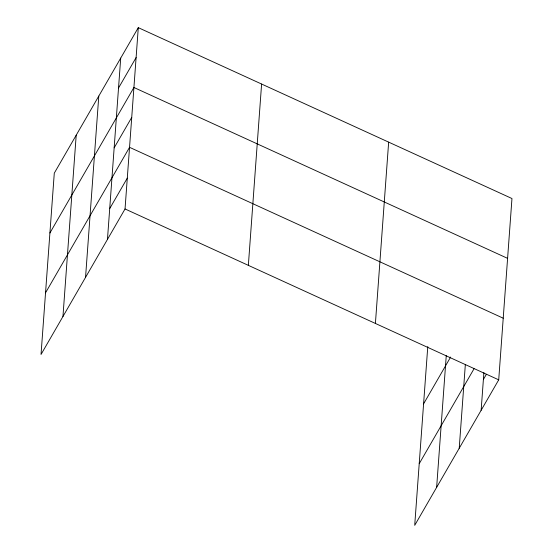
<?xml version="1.0" encoding="UTF-8"?>
<svg xmlns="http://www.w3.org/2000/svg" width="553" height="553" viewBox="0 0 553 553"><rect width="100%" height="100%" fill="white"/><g stroke="black" fill="none" stroke-linecap="round" stroke-linejoin="round"><path stroke-width="0.83" d="M62.952 316.503L76.203 135.188M85.542 277.378L98.787 96.07M107.462 239.408L120.713 58.1M138.291 27.65L54.284 173.158L41.033 354.473L125.04 208.965L138.291 27.65L511.967 198.527L498.716 379.842L414.709 525.35L427.773 346.6M248.352 265.35L261.604 84.042M375.404 323.45L388.655 142.142M436.635 487.38L446.257 355.641M459.218 448.262L465.35 364.386M481.138 410.291L483.896 372.618M118.529 88.01L136.107 57.567M49.908 232.993L133.916 87.485L507.599 258.362M114.153 147.845L131.732 117.402M45.533 292.827L129.547 147.319L503.223 318.196M109.715 208.585L127.294 178.142M423.584 403.87L450.626 357.044M419.215 463.704L474.039 368.74M483.391 379.462L486.391 374.263M125.04 208.965L498.716 379.842"/></g></svg>
